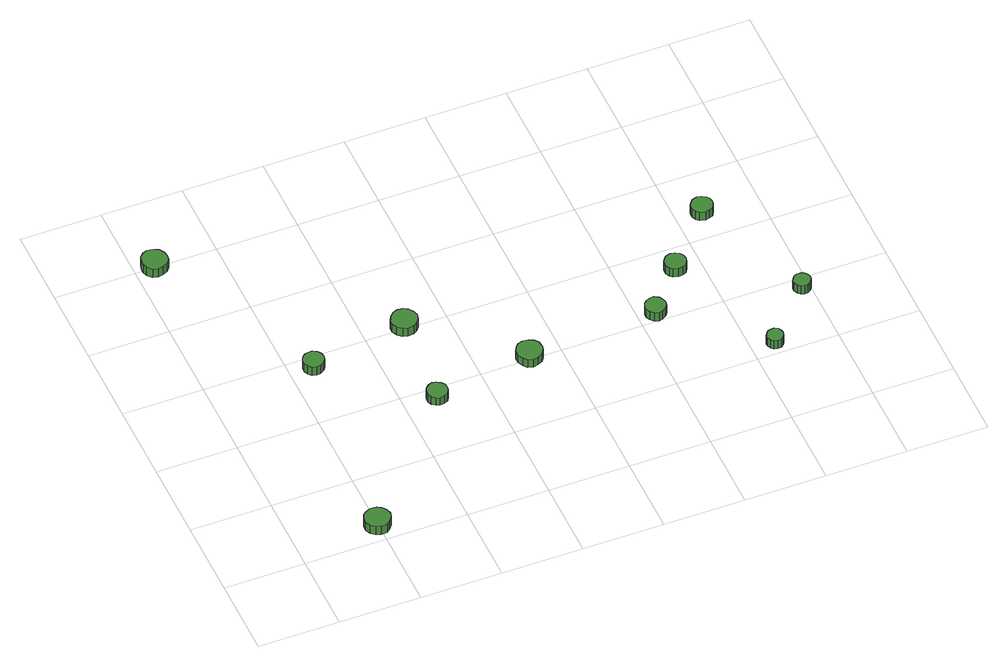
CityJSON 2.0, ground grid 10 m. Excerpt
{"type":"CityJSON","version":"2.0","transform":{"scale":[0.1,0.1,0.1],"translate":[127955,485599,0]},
"CityObjects":{
"tree1":{"type":"SolitaryVegetationObject","attributes":{"function":"something"},"geometry":[{"type":"MultiSurface","lod":"1","boundaries":[[[0,1,2,3,4,5,6,7,8,9,10,11,12,13,14]],[[15,16,17,18,19,20,21,22,23,24,25,26,27,28,29]],[[0,29,28,1]],[[1,28,27,2]],[[2,27,26,3]],[[3,26,25,4]],[[4,25,24,5]],[[5,24,23,6]],[[6,23,22,7]],[[7,22,21,8]],[[8,21,20,9]],[[9,20,19,10]],[[10,19,18,11]],[[11,18,17,12]],[[12,17,16,13]],[[13,16,15,14]],[[14,15,29,0]]]}]},
"tree2":{"type":"SolitaryVegetationObject","attributes":{"function":"something"},"geometry":[{"type":"MultiSurface","lod":"1","boundaries":[[[30,31,32,33,34,35,36,37,38,39,40,41,42,43,44]],[[45,46,47,48,49,50,51,52,53,54,55,56,57,58,59]],[[30,59,58,31]],[[31,58,57,32]],[[32,57,56,33]],[[33,56,55,34]],[[34,55,54,35]],[[35,54,53,36]],[[36,53,52,37]],[[37,52,51,38]],[[38,51,50,39]],[[39,50,49,40]],[[40,49,48,41]],[[41,48,47,42]],[[42,47,46,43]],[[43,46,45,44]],[[44,45,59,30]]]}]},
"tree3":{"type":"SolitaryVegetationObject","attributes":{"function":"something"},"geometry":[{"type":"MultiSurface","lod":"1","boundaries":[[[60,61,62,63,64,65,66,67,68,69,70,71,72,73,74]],[[75,76,77,78,79,80,81,82,83,84,85,86,87,88,89]],[[60,89,88,61]],[[61,88,87,62]],[[62,87,86,63]],[[63,86,85,64]],[[64,85,84,65]],[[65,84,83,66]],[[66,83,82,67]],[[67,82,81,68]],[[68,81,80,69]],[[69,80,79,70]],[[70,79,78,71]],[[71,78,77,72]],[[72,77,76,73]],[[73,76,75,74]],[[74,75,89,60]]]}]},
"tree4":{"type":"SolitaryVegetationObject","attributes":{"function":"something"},"geometry":[{"type":"MultiSurface","lod":"1","boundaries":[[[90,91,92,93,94,95,96,97,98,99,100,101,102,103,104]],[[105,106,107,108,109,110,111,112,113,114,115,116,117,118,119]],[[90,119,118,91]],[[91,118,117,92]],[[92,117,116,93]],[[93,116,115,94]],[[94,115,114,95]],[[95,114,113,96]],[[96,113,112,97]],[[97,112,111,98]],[[98,111,110,99]],[[99,110,109,100]],[[100,109,108,101]],[[101,108,107,102]],[[102,107,106,103]],[[103,106,105,104]],[[104,105,119,90]]]}]},
"tree5":{"type":"SolitaryVegetationObject","attributes":{"function":"something"},"geometry":[{"type":"MultiSurface","lod":"1","boundaries":[[[120,121,122,123,124,125,126,127,128,129,130,131,132,133,134]],[[135,136,137,138,139,140,141,142,143,144,145,146,147,148,149]],[[120,149,148,121]],[[121,148,147,122]],[[122,147,146,123]],[[123,146,145,124]],[[124,145,144,125]],[[125,144,143,126]],[[126,143,142,127]],[[127,142,141,128]],[[128,141,140,129]],[[129,140,139,130]],[[130,139,138,131]],[[131,138,137,132]],[[132,137,136,133]],[[133,136,135,134]],[[134,135,149,120]]]}]},
"tree6":{"type":"SolitaryVegetationObject","attributes":{"function":"something"},"geometry":[{"type":"MultiSurface","lod":"1","boundaries":[[[150,151,152,153,154,155,156,157,158,159,160,161,162,163,164]],[[165,166,167,168,169,170,171,172,173,174,175,176,177,178,179]],[[150,179,178,151]],[[151,178,177,152]],[[152,177,176,153]],[[153,176,175,154]],[[154,175,174,155]],[[155,174,173,156]],[[156,173,172,157]],[[157,172,171,158]],[[158,171,170,159]],[[159,170,169,160]],[[160,169,168,161]],[[161,168,167,162]],[[162,167,166,163]],[[163,166,165,164]],[[164,165,179,150]]]}]},
"tree7":{"type":"SolitaryVegetationObject","attributes":{"function":"something"},"geometry":[{"type":"MultiSurface","lod":"1","boundaries":[[[180,181,182,183,184,185,186,187,188,189,190,191,192,193,194]],[[195,196,197,198,199,200,201,202,203,204,205,206,207,208,209]],[[180,209,208,181]],[[181,208,207,182]],[[182,207,206,183]],[[183,206,205,184]],[[184,205,204,185]],[[185,204,203,186]],[[186,203,202,187]],[[187,202,201,188]],[[188,201,200,189]],[[189,200,199,190]],[[190,199,198,191]],[[191,198,197,192]],[[192,197,196,193]],[[193,196,195,194]],[[194,195,209,180]]]}]},
"tree8":{"type":"SolitaryVegetationObject","attributes":{"function":"something"},"geometry":[{"type":"MultiSurface","lod":"1","boundaries":[[[210,211,212,213,214,215,216,217,218,219,220,221,222,223,224]],[[225,226,227,228,229,230,231,232,233,234,235,236,237,238,239]],[[210,239,238,211]],[[211,238,237,212]],[[212,237,236,213]],[[213,236,235,214]],[[214,235,234,215]],[[215,234,233,216]],[[216,233,232,217]],[[217,232,231,218]],[[218,231,230,219]],[[219,230,229,220]],[[220,229,228,221]],[[221,228,227,222]],[[222,227,226,223]],[[223,226,225,224]],[[224,225,239,210]]]}]},
"tree9":{"type":"SolitaryVegetationObject","attributes":{"function":"something"},"geometry":[{"type":"MultiSurface","lod":"1","boundaries":[[[240,241,242,243,244,245,246,247,248,249,250,251,252,253,254]],[[255,256,257,258,259,260,261,262,263,264,265,266,267,268,269]],[[240,269,268,241]],[[241,268,267,242]],[[242,267,266,243]],[[243,266,265,244]],[[244,265,264,245]],[[245,264,263,246]],[[246,263,262,247]],[[247,262,261,248]],[[248,261,260,249]],[[249,260,259,250]],[[250,259,258,251]],[[251,258,257,252]],[[252,257,256,253]],[[253,256,255,254]],[[254,255,269,240]]]}]},
"tree10":{"type":"SolitaryVegetationObject","attributes":{"function":"something"},"geometry":[{"type":"MultiSurface","lod":"1","boundaries":[[[270,271,272,273,274,275,276,277,278,279,280,281,282,283,284]],[[285,286,287,288,289,290,291,292,293,294,295,296,297,298,299]],[[270,299,298,271]],[[271,298,297,272]],[[272,297,296,273]],[[273,296,295,274]],[[274,295,294,275]],[[275,294,293,276]],[[276,293,292,277]],[[277,292,291,278]],[[278,291,290,279]],[[279,290,289,280]],[[280,289,288,281]],[[281,288,287,282]],[[282,287,286,283]],[[283,286,285,284]],[[284,285,299,270]]]}]},
"tree11":{"type":"SolitaryVegetationObject","attributes":{"function":"something"},"geometry":[{"type":"MultiSurface","lod":"1","boundaries":[[[300,301,302,303,304,305,306,307,308,309,310,311,312,313,314]],[[315,316,317,318,319,320,321,322,323,324,325,326,327,328,329]],[[300,329,328,301]],[[301,328,327,302]],[[302,327,326,303]],[[303,326,325,304]],[[304,325,324,305]],[[305,324,323,306]],[[306,323,322,307]],[[307,322,321,308]],[[308,321,320,309]],[[309,320,319,310]],[[310,319,318,311]],[[311,318,317,312]],[[312,317,316,313]],[[313,316,315,314]],[[314,315,329,300]]]}]}
},
"vertices":[
[115,23,23],[113,30,23],[109,35,23],[104,38,23],[97,39,23],[91,37,23],[86,33,23],[83,27,23],[83,20,23],[86,14,23],[91,10,23],[97,8,23],[104,8,23],[109,12,23],[113,17,23],[113,17,10],[109,12,10],[104,8,10],[97,8,10],[91,10,10],[86,14,10],[83,20,10],[83,27,10],[86,33,10],[91,37,10],[97,39,10],[104,38,10],[109,35,10],[113,30,10],[115,23,10],
[39,499,23],[38,505,23],[34,511,23],[28,514,23],[21,515,23],[15,513,23],[10,508,23],[8,502,23],[8,496,23],[10,490,23],[15,485,23],[21,483,23],[28,484,23],[34,487,23],[38,492,23],[38,492,10],[34,487,10],[28,484,10],[21,483,10],[15,485,10],[10,490,10],[8,496,10],[8,502,10],[10,508,10],[15,513,10],[21,515,10],[28,514,10],[34,511,10],[38,505,10],[39,499,10],
[141,281,24],[140,287,24],[137,291,24],[132,294,24],[127,294,24],[122,293,24],[118,289,24],[116,284,24],[116,279,24],[118,274,24],[122,270,24],[127,269,24],[132,269,24],[137,272,24],[140,276,24],[140,276,11],[137,272,11],[132,269,11],[127,269,11],[122,270,11],[118,274,11],[116,279,11],[116,284,11],[118,289,11],[122,293,11],[127,294,11],[132,294,11],[137,291,11],[140,287,11],[141,281,11],
[252,183,23],[251,188,23],[248,192,23],[243,195,23],[238,196,23],[233,194,23],[229,190,23],[227,186,23],[227,180,23],[229,175,23],[233,172,23],[238,170,23],[243,171,23],[248,173,23],[251,178,23],[251,178,11],[248,173,11],[243,171,11],[238,170,11],[233,172,11],[229,175,11],[227,180,11],[227,186,11],[229,190,11],[233,194,11],[238,196,11],[243,195,11],[248,192,11],[251,188,11],[252,183,11],
[265,302,23],[263,308,23],[259,314,23],[254,317,23],[247,318,23],[241,316,23],[236,311,23],[233,305,23],[233,299,23],[236,293,23],[241,288,23],[247,286,23],[254,287,23],[259,290,23],[263,295,23],[263,295,10],[259,290,10],[254,287,10],[247,286,10],[241,288,10],[236,293,10],[233,299,10],[233,305,10],[236,311,10],[241,316,10],[247,318,10],[254,317,10],[259,314,10],[263,308,10],[265,302,10],
[377,202,22],[376,209,22],[372,214,22],[366,217,22],[360,218,22],[353,216,22],[349,212,22],[346,206,22],[346,199,22],[349,193,22],[353,188,22],[360,186,22],[366,187,22],[372,190,22],[376,196,22],[376,196,10],[372,190,10],[366,187,10],[360,186,10],[353,188,10],[349,193,10],[346,199,10],[346,206,10],[349,212,10],[353,216,10],[360,218,10],[366,217,10],[372,214,10],[376,209,10],[377,202,10],
[533,210,24],[532,215,24],[529,220,24],[524,223,24],[519,223,24],[514,221,24],[510,218,24],[508,213,24],[508,208,24],[510,203,24],[514,199,24],[519,197,24],[524,198,24],[529,201,24],[532,205,24],[532,205,11],[529,201,11],[524,198,11],[519,197,11],[514,199,11],[510,203,11],[508,208,11],[508,213,11],[510,218,11],[514,221,11],[519,223,11],[524,223,11],[529,220,11],[532,215,11],[533,210,11],
[582,268,22],[581,273,22],[578,277,22],[573,280,22],[568,281,22],[562,279,22],[558,275,22],[556,271,22],[556,265,22],[558,260,22],[562,257,22],[568,255,22],[573,256,22],[578,258,22],[581,263,22],[581,263,9],[578,258,9],[573,256,9],[568,255,9],[562,257,9],[558,260,9],[556,265,9],[556,271,9],[558,275,9],[562,279,9],[568,281,9],[573,280,9],[578,277,9],[581,273,9],[582,268,9],
[638,115,23],[637,119,23],[635,123,23],[631,125,23],[627,125,23],[623,124,23],[620,121,23],[618,117,23],[618,113,23],[620,109,23],[623,106,23],[627,105,23],[631,105,23],[635,108,23],[637,111,23],[637,111,10],[635,108,10],[631,105,10],[627,105,10],[623,106,10],[620,109,10],[618,113,10],[618,117,10],[620,121,10],[623,124,10],[627,125,10],[631,125,10],[635,123,10],[637,119,10],[638,115,10],
[645,340,21],[644,345,21],[641,349,21],[636,352,21],[631,353,21],[625,351,21],[621,347,21],[619,343,21],[619,337,21],[621,332,21],[625,329,21],[631,327,21],[636,328,21],[641,330,21],[644,335,21],[644,335,8],[641,330,8],[636,328,8],[631,327,8],[625,329,8],[621,332,8],[619,337,8],[619,343,8],[621,347,8],[625,351,8],[631,353,8],[636,352,8],[641,349,8],[644,345,8],[645,340,8],
[701,185,22],[700,189,22],[697,193,22],[694,195,22],[689,195,22],[685,194,22],[682,191,22],[680,187,22],[680,183,22],[682,179,22],[685,176,22],[689,174,22],[694,175,22],[697,177,22],[700,181,22],[700,181,9],[697,177,9],[694,175,9],[689,174,9],[685,176,9],[682,179,9],[680,183,9],[680,187,9],[682,191,9],[685,194,9],[689,195,9],[694,195,9],[697,193,9],[700,189,9],[701,185,9]
]}
